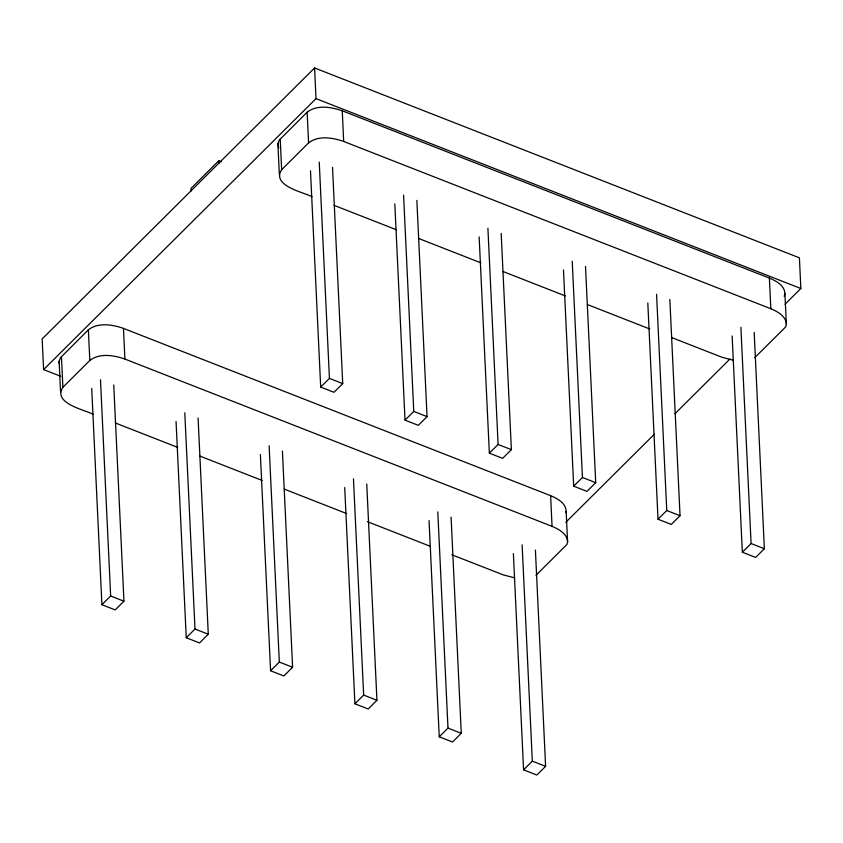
<?xml version="1.0" encoding="UTF-8"?>
<svg xmlns="http://www.w3.org/2000/svg" width="843" height="843" viewBox="0 0 843 843"><rect width="100%" height="100%" fill="white"/><g stroke="black" fill="none" stroke-linecap="round" stroke-linejoin="round"><path stroke-width="1.26" d="M59.389 364.092L59.115 361.268L60.559 357.611L88.367 329.813C98.283 322.142 112.446 324.544 123.457 328.391L550.616 495.673C557.286 498.508 566.001 503.081 566.159 511.353L567.602 542.017L566.865 544.546L535.958 575.284M93.236 414.313C85.754 410.077 52.287 403.597 62.888 387.264L89.811 360.477C99.727 352.806 113.889 355.209 124.912 359.065L552.06 526.348C558.74 529.183 567.444 533.745 567.602 542.017M278.717 147.968L277.884 143.668L279.328 140.012L307.137 112.214C317.052 104.532 331.215 106.935 342.237 110.791L769.385 278.074C776.066 280.909 784.77 285.471 784.928 293.743L786.371 324.418L785.634 326.947L754.727 357.685M312.015 196.714C304.523 192.467 271.056 185.997 281.657 169.664L308.58 142.878C318.496 135.207 332.658 137.609 343.681 141.455L770.829 308.738C777.509 311.573 786.213 316.146 786.371 324.418M565.906 512.66L566.159 511.353M784.928 293.743L784.19 296.283M221.203 161.74L218.769 160.781L190.992 188.421L191.108 190.971M784.991 304.281L800.85 288.506L799.406 257.832L314.576 67.956L42.15 338.928L43.594 369.592L60.738 376.305M43.594 369.592L316.02 98.631L314.576 67.956M113.752 384.966L123.953 601.207L115.196 609.91L101.919 604.705L110.665 596.001L100.475 379.761M332.521 167.367L342.722 383.597L333.965 392.301L320.688 387.106L329.434 378.402L319.244 162.162M198.084 417.991L208.284 634.231L199.528 642.935L186.25 637.73L194.996 629.026L184.796 412.785M416.853 200.392L427.053 416.632L418.297 425.336L405.019 420.13L413.765 411.426L403.576 195.186M282.416 451.016L292.605 667.256L283.859 675.96L270.582 670.765L279.328 662.061L269.128 445.821M501.185 233.416L511.385 449.656L502.628 458.36L489.351 453.155L498.097 444.451L487.907 228.211M366.747 484.04L376.937 700.28L368.191 708.984L354.914 703.789L363.66 695.085L353.459 478.845M585.516 266.441L595.716 482.681L586.96 491.385L573.683 486.179L582.429 477.475L572.228 261.246M565.748 522.344L654.379 434.187M674.906 413.776L729.943 359.023M451.079 517.075L461.269 733.305L452.522 742.009L439.245 736.814L447.991 728.11L437.791 511.87M669.848 299.465L680.038 515.705L671.291 524.409L658.014 519.214L666.76 510.51L656.56 294.27M535.41 550.1L545.6 766.34L536.854 775.044L523.577 769.838L532.323 761.134L522.123 544.894M754.179 332.49L764.369 548.73L755.623 557.434L742.346 552.239L751.092 543.535L740.892 327.295M733.452 360.277L722.029 357.284L671.839 337.632M514.683 577.876L503.25 574.884L451.848 554.757M316.02 98.631L800.85 288.506M334.039 205.344L396.463 229.781M418.497 238.411L480.91 262.858M502.944 271.488L565.368 295.935M587.392 304.555L649.816 329.002M329.434 378.402L342.722 383.597M413.765 411.426L427.053 416.632M498.097 444.451L511.385 449.656M582.429 477.475L595.716 482.681M666.76 510.51L680.038 515.705M751.092 543.535L764.369 548.73M115.27 422.944L177.694 447.391M199.717 456.01L262.141 480.457M284.175 489.088L346.589 513.535M367.4 521.68L429.825 546.127M110.665 596.001L123.953 601.207M194.996 629.026L208.284 634.231M279.328 662.061L292.605 667.256M363.66 695.085L376.937 700.28M447.991 728.11L461.269 733.305M532.323 761.134L545.6 766.34M769.385 278.074L770.829 308.738M732.145 335.999L742.346 552.239M647.814 302.974L658.014 519.214M563.482 269.95L573.683 486.179M550.616 495.673L552.06 526.348M513.376 553.598L523.577 769.838M479.151 236.915L489.351 453.155M429.045 520.574L439.245 736.814M394.819 203.89L405.019 420.13M342.237 110.791L343.681 141.455M344.713 487.549L354.914 703.789M310.487 170.866L320.688 387.106M307.137 112.214L308.58 142.878M280.213 138.99L281.657 169.664M277.884 143.668L279.328 174.332M260.382 454.525L270.582 670.765M218.769 160.781L218.895 163.342M176.05 421.489L186.25 637.73M123.457 328.391L124.912 359.065M91.718 388.465L101.919 604.705M88.367 329.813L89.811 360.477M61.444 356.6L62.888 387.264M59.115 361.268L60.559 391.932"/></g></svg>
